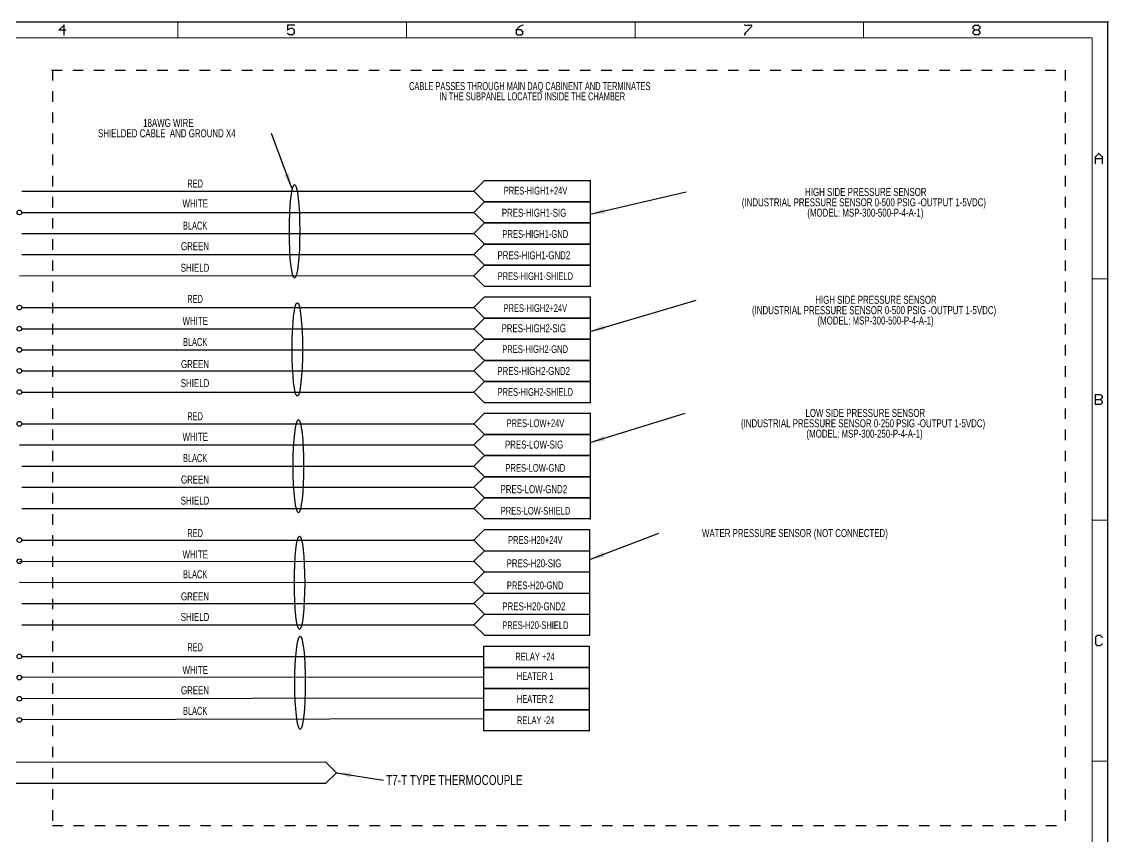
# Paper-space layout 'PRESSURE MODULE' of a CAD drawing. Header units: inches. Extents: x 0.1 to 17.7, y 0.1 to 11.8.
# Drawn here: x 7.42 to 17.7, y 4.1 to 11.8 of the extents above; entities that cross this region are included whole.
import ezdxf

# ---------------------------------------------------------------- set-up
doc = ezdxf.new("R2010")
doc.units = ezdxf.units.IN
doc.header["$MEASUREMENT"] = 0
doc.linetypes.add('DOT2', pattern=[0.025, 0, -0.025])
for name, color, linetype in [('94', 14, 'Continuous'), ('97', 94, 'Continuous'), ('TEXT', 4, 'Continuous'), ('THIN_DASHED_NEON_GREEN', 3, 'DOT2'), ('THIN_RED', 1, 'Continuous')]:
    doc.layers.add(name, color=color, linetype=linetype)
doc.styles.add('SLDTEXTSTYLE0', font='TXT', dxfattribs={"width": 0.736842})
doc.styles.add('SLDTEXTSTYLE2', font='TXT', dxfattribs={"width": 0.75})
doc.styles.add('SLDTEXTSTYLE3', font='TXT', dxfattribs={"width": 0.636842})
doc.dimstyles.new('SLDDIMSTYLE0', dxfattribs={"dimtxt": 0.18, "dimasz": 0.14, "dimexe": 0, "dimexo": 0.0625, "dimgap": 0, "dimtad": 0, "dimtih": 1, "dimtoh": 1, "dimdec": 0, "dimrnd": 1e-09, "dimzin": 0, "dimdsep": 46, "dimtxsty": 'Standard', "dimsah": 1, "dimcen": 0.09, "dimadec": 0, "dimazin": 0, "dimtfac": 0.14, "dimtdec": 0, "dimtofl": 0, "dimtmove": 0, "dimatfit": 3, "dimfxl": 0, "dimfrac": 2, "dimtolj": 1, "dimtzin": 0, "dimarcsym": 0})

# ---------------------------------------------------------------- blocks, each defined once
blk = doc.blocks.new('SW_NOTE_0_124')
at = {"layer": 'TEXT', "color": 0, "insert": (0.024, 0.049), "char_height": 0.09375, "attachment_point": 1, "style": 'SLDTEXTSTYLE2'}
blk.add_mtext('T7-T TYPE THERMOCOUPLE', dxfattribs=at)
blk = doc.blocks.new('SW_NOTE_0_127')
at = {"layer": 'TEXT', "color": 0, "attachment_point": 2, "style": 'SLDTEXTSTYLE0'}
for s, insert, char_height in [('18AWG WIRE', (-0.975, 0.137), 0.0758), ('SHIELDED CABLE  AND GROUND X4', (-0.99, 0.039), 0.07576)]:
    blk.add_mtext(s, dxfattribs=dict(at, insert=insert, char_height=char_height))
blk = doc.blocks.new('SW_NOTE_0_128')
at = {"layer": 'TEXT', "color": 0, "insert": (1.287, 0.04), "char_height": 0.07576, "attachment_point": 2, "style": 'SLDTEXTSTYLE0'}
blk.add_mtext('WATER PRESSURE SENSOR (NOT CONNECTED)', dxfattribs=at)
blk = doc.blocks.new('SW_NOTE_0_129')
at = {"layer": 'TEXT', "color": 0, "char_height": 0.07576, "attachment_point": 2, "style": 'SLDTEXTSTYLE0'}
for s, insert in [('HIGH SIDE PRESSURE SENSOR', (1.699, 0.038)), ('(INDUSTRIAL PRESSURE SENSOR 0-500 PSIG -OUTPUT 1-5VDC)', (1.681, -0.06)), ('(MODEL: MSP-300-500-P-4-A-1)', (1.695, -0.158))]:
    blk.add_mtext(s, dxfattribs=dict(at, insert=insert))
blk = doc.blocks.new('SW_NOTE_0_130')
at = {"layer": 'TEXT', "color": 0, "char_height": 0.07576, "attachment_point": 2, "style": 'SLDTEXTSTYLE0'}
for s, insert in [('HIGH SIDE PRESSURE SENSOR', (1.7, 0.041)), ('(INDUSTRIAL PRESSURE SENSOR 0-500 PSIG -OUTPUT 1-5VDC)', (1.682, -0.057)), ('(MODEL: MSP-300-500-P-4-A-1)', (1.696, -0.155))]:
    blk.add_mtext(s, dxfattribs=dict(at, insert=insert))
blk = doc.blocks.new('SW_NOTE_0_131')
at = {"layer": 'TEXT', "color": 0, "char_height": 0.07576, "attachment_point": 2, "style": 'SLDTEXTSTYLE0'}
for s, insert in [('LOW SIDE PRESSURE SENSOR', (1.703, 0.04)), ('(INDUSTRIAL PRESSURE SENSOR 0-250 PSIG -OUTPUT 1-5VDC)', (1.682, -0.058)), ('(MODEL: MSP-300-250-P-4-A-1)', (1.696, -0.156))]:
    blk.add_mtext(s, dxfattribs=dict(at, insert=insert))

psp = doc.layouts.new('PRESSURE MODULE')

# ---------------------------------------------------------------- linework, layer by layer
at = {"layer": '94', "lineweight": 25}
for p, q in [((11.7, 10.2), (11.8, 10.3)), ((11.8, 10.3), (12.8, 10.3)), ((12.8, 10.3), (12.8, 10.1)), ((11.8, 10.1), (11.7, 10.2)), ((11.7, 10), (11.8, 10.1)), ((11.8, 10.1), (12.8, 10.1)), ((12.8, 10.1), (11.8, 10.1)), ((12.8, 10.1), (12.8, 9.9)), ((11.8, 9.9), (11.7, 10)), ((11.7, 9.8), (11.8, 9.9)), ((11.8, 9.9), (12.8, 9.9)), ((12.8, 9.9), (11.8, 9.9)), ((12.8, 9.9), (12.8, 9.7)), ((11.8, 9.7), (11.7, 9.8)), ((11.7, 9.6), (11.8, 9.7)), ((12.8, 9.7), (11.8, 9.7)), ((11.8, 9.7), (12.8, 9.7)), ((12.8, 9.7), (12.8, 9.5)), ((11.8, 9.5), (11.7, 9.6)), ((11.7, 9.4), (11.8, 9.5)), ((11.8, 9.5), (12.8, 9.5)), ((12.8, 9.5), (11.8, 9.5)), ((12.801, 9.499), (12.801, 9.299)), ((11.8, 9.3), (11.7, 9.4)), ((12.8, 9.3), (11.8, 9.3)), ((11.7, 9.1), (11.8, 9.2)), ((11.8, 9.2), (12.8, 9.2)), ((12.8, 9.2), (12.8, 9)), ((11.8, 9), (11.7, 9.1)), ((11.7, 8.9), (11.8, 9)), ((11.8, 9), (12.8, 9)), ((12.8, 9), (11.8, 9)), ((12.8, 9), (12.8, 8.8)), ((11.8, 8.8), (11.7, 8.9)), ((11.7, 8.7), (11.8, 8.8)), ((11.8, 8.8), (12.8, 8.8)), ((12.8, 8.8), (11.8, 8.8)), ((12.8, 8.8), (12.8, 8.6)), ((11.8, 8.6), (11.7, 8.7)), ((11.7, 8.5), (11.8, 8.6)), ((12.8, 8.6), (11.8, 8.6)), ((11.8, 8.6), (12.8, 8.6)), ((12.8, 8.6), (12.8, 8.4)), ((11.8, 8.4), (11.7, 8.5)), ((11.7, 8.3), (11.8, 8.4)), ((11.8, 8.4), (12.8, 8.4)), ((12.8, 8.4), (11.8, 8.4)), ((12.8, 8.4), (12.8, 8.2)), ((11.8, 8.2), (11.7, 8.3)), ((12.8, 8.2), (11.8, 8.2)), ((11.7, 8), (11.8, 8.1)), ((11.8, 8.1), (12.8, 8.1)), ((12.8, 8.1), (12.8, 7.9)), ((11.8, 7.9), (11.7, 8)), ((11.7, 7.8), (11.8, 7.9)), ((11.8, 7.9), (12.8, 7.9)), ((12.8, 7.9), (11.8, 7.9)), ((12.8, 7.9), (12.8, 7.7)), ((11.8, 7.7), (11.7, 7.8)), ((11.7, 7.6), (11.8, 7.7)), ((11.8, 7.7), (12.8, 7.7)), ((12.8, 7.7), (11.8, 7.7)), ((12.8, 7.7), (12.8, 7.5)), ((11.8, 7.5), (11.7, 7.6)), ((11.7, 7.4), (11.8, 7.5)), ((12.8, 7.5), (11.8, 7.5)), ((11.8, 7.5), (12.8, 7.5)), ((12.8, 7.5), (12.8, 7.3)), ((11.8, 7.3), (11.7, 7.4)), ((11.7, 7.2), (11.8, 7.3)), ((11.8, 7.3), (12.8, 7.3)), ((12.8, 7.3), (11.8, 7.3)), ((12.8, 7.3), (12.8, 7.1)), ((11.8, 7.1), (11.7, 7.2)), ((12.8, 7.1), (11.8, 7.1)), ((11.7, 6.9), (11.8, 7)), ((11.8, 6.8), (11.7, 6.9)), ((11.7, 6.7), (11.8, 6.8)), ((11.8, 6.6), (11.7, 6.7)), ((11.7, 6.5), (11.8, 6.6)), ((11.8, 6.4), (11.7, 6.5)), ((11.7, 6.3), (11.8, 6.4)), ((11.8, 6.2), (11.7, 6.3)), ((11.7, 6.1), (11.8, 6.2)), ((11.8, 6), (11.7, 6.1))]:
    psp.add_line(p, q, dxfattribs=at)
for centre in [(7.4, 10), (7.4, 9.1), (7.4, 8.9), (7.4, 8.7), (7.4, 8.5), (7.4, 8.3), (7.4, 8), (7.4, 6.9), (7.4, 6.7), (7.4, 5.8), (7.4, 5.6), (7.4, 5.4), (7.4, 5.2)]:
    psp.add_circle(centre, 0.0224, dxfattribs=at)
at = {"layer": '94', "lineweight": 18}
for centre, radius, start, end in [((11.8, 10.3), 0.0025, 90, 270), ((11.8, 10.3), 0.0025, 315, 135), ((12.8, 10.3), 0.0025, 0, 180), ((12.8, 10.3), 0.0025, 270, 90), ((11.7, 10.2), 0.0025, 45, 225), ((11.7, 10.2), 0.0025, 135, 315), ((11.7, 10.2), 0.0015, 270, 90), ((11.8, 10.1), 0.0025, 315, 135), ((11.8, 10.1), 0.0025, 90, 270), ((11.8, 10.1), 0.0025, 90, 270), ((11.8, 10.1), 0.0025, 225, 45), ((12.8, 10.1), 0.0025, 0, 180), ((12.8, 10.1), 0.0025, 180, 0), ((12.8, 10.1), 0.0025, 270, 90), ((12.8, 10.1), 0.0025, 270, 90), ((11.7, 10), 0.0025, 45, 225), ((11.7, 10), 0.0025, 135, 315), ((11.7, 10), 0.0015, 270, 90), ((11.8, 9.9), 0.0025, 315, 135), ((11.8, 9.9), 0.0025, 90, 270), ((11.8, 9.9), 0.0025, 90, 270), ((11.8, 9.9), 0.0025, 225, 45), ((12.8, 9.9), 0.0025, 0, 180), ((12.8, 9.9), 0.0025, 180, 0), ((12.8, 9.9), 0.0025, 270, 90), ((12.8, 9.9), 0.0025, 270, 90), ((11.7, 9.8), 0.0025, 45, 225), ((11.7, 9.8), 0.0025, 135, 315), ((11.7, 9.8), 0.0015, 270, 90), ((11.8, 9.7), 0.0025, 90, 270), ((11.8, 9.7), 0.0025, 90, 270), ((11.8, 9.7), 0.0025, 315, 135), ((11.8, 9.7), 0.0025, 225, 45), ((12.8, 9.7), 0.0025, 0, 180), ((12.8, 9.7), 0.0025, 180, 0), ((12.8, 9.7), 0.0025, 270, 90), ((12.8, 9.7), 0.0025, 270, 90), ((11.7, 9.6), 0.0025, 45, 225), ((11.7, 9.6), 0.0025, 135, 315), ((11.7, 9.6), 0.0015, 270, 90), ((11.8, 9.5), 0.0025, 315, 135), ((11.8, 9.5), 0.0025, 90, 270), ((11.8, 9.5), 0.0025, 90, 270), ((11.8, 9.5), 0.0025, 225, 45), ((12.8, 9.5), 0.0025, 0, 180), ((12.8, 9.5), 0.0025, 180, 0), ((12.8, 9.5), 0.0025, 270, 90), ((12.8, 9.5), 0.0025, 270, 90), ((11.7, 9.4), 0.0025, 45, 225), ((11.7, 9.4), 0.0025, 135, 315), ((11.7, 9.4), 0.0015, 270, 90), ((11.8, 9.3), 0.0025, 90, 270), ((11.8, 9.3), 0.0025, 225, 45), ((12.8, 9.3), 0.0025, 180, 0), ((12.8, 9.3), 0.0025, 270, 90), ((11.8, 9.2), 0.0025, 90, 270), ((11.8, 9.2), 0.0025, 315, 135), ((12.8, 9.2), 0.0025, 0, 180), ((12.8, 9.2), 0.0025, 270, 90), ((11.7, 9.1), 0.0025, 45, 225), ((11.7, 9.1), 0.0025, 135, 315), ((11.7, 9.1), 0.0015, 270, 90), ((11.8, 9), 0.0025, 315, 135), ((11.8, 9), 0.0025, 90, 270), ((11.8, 9), 0.0025, 90, 270), ((11.8, 9), 0.0025, 225, 45), ((12.8, 9), 0.0025, 0, 180), ((12.8, 9), 0.0025, 180, 0), ((12.8, 9), 0.0025, 270, 90), ((12.8, 9), 0.0025, 270, 90), ((11.7, 8.9), 0.0025, 45, 225), ((11.7, 8.9), 0.0025, 135, 315), ((11.7, 8.9), 0.0015, 270, 90), ((11.8, 8.8), 0.0025, 90, 270), ((11.8, 8.8), 0.0025, 90, 270), ((11.8, 8.8), 0.0025, 315, 135), ((11.8, 8.8), 0.0025, 225, 45), ((12.8, 8.8), 0.0025, 0, 180), ((12.8, 8.8), 0.0025, 180, 0), ((12.8, 8.8), 0.0025, 270, 90), ((12.8, 8.8), 0.0025, 270, 90), ((11.7, 8.7), 0.0025, 45, 225), ((11.7, 8.7), 0.0025, 135, 315), ((11.7, 8.7), 0.0015, 270, 90), ((11.8, 8.6), 0.0025, 315, 135), ((11.8, 8.6), 0.0025, 90, 270), ((11.8, 8.6), 0.0025, 225, 45), ((11.8, 8.6), 0.0025, 90, 270), ((12.8, 8.6), 0.0025, 0, 180), ((12.8, 8.6), 0.0025, 180, 0), ((12.8, 8.6), 0.0025, 270, 90), ((12.8, 8.6), 0.0025, 270, 90), ((11.7, 8.5), 0.0025, 45, 225), ((11.7, 8.5), 0.0025, 135, 315), ((11.7, 8.5), 0.0015, 270, 90), ((11.8, 8.4), 0.0025, 315, 135), ((11.8, 8.4), 0.0025, 90, 270), ((11.8, 8.4), 0.0025, 90, 270), ((11.8, 8.4), 0.0025, 225, 45), ((12.8, 8.4), 0.0025, 0, 180), ((12.8, 8.4), 0.0025, 180, 0), ((12.8, 8.4), 0.0025, 270, 90), ((12.8, 8.4), 0.0025, 270, 90), ((11.7, 8.3), 0.0025, 45, 225), ((11.7, 8.3), 0.0025, 135, 315), ((11.7, 8.3), 0.0015, 270, 90), ((11.8, 8.2), 0.0025, 90, 270), ((11.8, 8.2), 0.0025, 225, 45), ((12.8, 8.2), 0.0025, 180, 0), ((12.8, 8.2), 0.0025, 270, 90), ((11.8, 8.1), 0.0025, 315, 135), ((11.8, 8.1), 0.0025, 90, 270), ((12.8, 8.1), 0.0025, 0, 180), ((12.8, 8.1), 0.0025, 270, 90), ((11.7, 8), 0.0025, 45, 225), ((11.7, 8), 0.0025, 135, 315), ((11.7, 8), 0.0015, 270, 90), ((11.8, 7.9), 0.0025, 90, 270), ((11.8, 7.9), 0.0025, 90, 270), ((11.8, 7.9), 0.0025, 315, 135), ((11.8, 7.9), 0.0025, 225, 45), ((12.8, 7.9), 0.0025, 0, 180), ((12.8, 7.9), 0.0025, 180, 0), ((12.8, 7.9), 0.0025, 270, 90), ((12.8, 7.9), 0.0025, 270, 90), ((11.7, 7.8), 0.0025, 45, 225), ((11.7, 7.8), 0.0025, 135, 315), ((11.7, 7.8), 0.0015, 270, 90), ((11.8, 7.7), 0.0025, 90, 270), ((11.8, 7.7), 0.0025, 90, 270), ((11.8, 7.7), 0.0025, 315, 135), ((11.8, 7.7), 0.0025, 225, 45), ((12.8, 7.7), 0.0025, 0, 180), ((12.8, 7.7), 0.0025, 180, 0), ((12.8, 7.7), 0.0025, 270, 90), ((12.8, 7.7), 0.0025, 270, 90), ((11.7, 7.6), 0.0025, 45, 225), ((11.7, 7.6), 0.0025, 135, 315), ((11.7, 7.6), 0.0015, 270, 90), ((11.7, 7.4), 0.0025, 45, 225), ((11.8, 7.5), 0.0025, 90, 270), ((11.8, 7.5), 0.0025, 90, 270), ((11.8, 7.5), 0.0025, 315, 135), ((11.8, 7.5), 0.0025, 225, 45), ((12.8, 7.5), 0.0025, 0, 180), ((12.8, 7.5), 0.0025, 180, 0), ((12.8, 7.5), 0.0025, 270, 90), ((12.8, 7.5), 0.0025, 270, 90), ((11.7, 7.4), 0.0025, 135, 315), ((11.7, 7.4), 0.0015, 270, 90), ((11.8, 7.3), 0.0025, 90, 270), ((11.8, 7.3), 0.0025, 90, 270), ((11.8, 7.3), 0.0025, 315, 135), ((11.8, 7.3), 0.0025, 225, 45), ((12.8, 7.3), 0.0025, 0, 180), ((12.8, 7.3), 0.0025, 180, 0), ((12.8, 7.3), 0.0025, 270, 90), ((12.8, 7.3), 0.0025, 270, 90), ((11.7, 7.2), 0.0025, 45, 225), ((11.7, 7.2), 0.0025, 135, 315), ((11.7, 7.2), 0.0015, 270, 90), ((11.8, 7.1), 0.0025, 90, 270), ((11.8, 7.1), 0.0025, 225, 45), ((12.8, 7.1), 0.0025, 180, 0), ((12.8, 7.1), 0.0025, 270, 90), ((11.7, 6.9), 0.0025, 45, 225), ((11.7, 6.9), 0.0025, 135, 315), ((11.7, 6.9), 0.0015, 270, 90), ((11.7, 6.7), 0.0025, 45, 225), ((11.7, 6.7), 0.0025, 135, 315), ((11.7, 6.7), 0.0015, 270, 90), ((11.7, 6.5), 0.0025, 45, 225), ((11.7, 6.5), 0.0025, 135, 315), ((11.7, 6.5), 0.0015, 270, 90), ((11.7, 6.3), 0.0025, 45, 225), ((11.7, 6.3), 0.0025, 135, 315), ((11.7, 6.3), 0.0015, 270, 90), ((11.7, 6.1), 0.0025, 45, 225), ((11.7, 6.1), 0.0025, 135, 315), ((11.7, 6.1), 0.0015, 270, 90)]:
    psp.add_arc(centre, radius, start, end, dxfattribs=at)
at = {"layer": '97', "lineweight": 25}
for p, q in [((17.7, 11.8), (0.1, 11.8)), ((7.823, 11.772), (7.775, 11.725)), ((7.775, 11.725), (7.839, 11.725)), ((7.823, 11.678), (7.823, 11.772)), ((10.001, 11.772), (9.938, 11.772)), ((9.938, 11.772), (9.938, 11.725)), ((9.938, 11.725), (9.97, 11.741)), ((9.97, 11.741), (9.985, 11.741)), ((9.985, 11.741), (10.001, 11.725)), ((10.001, 11.725), (10.001, 11.693)), ((12.132, 11.757), (12.1, 11.725)), ((12.1, 11.725), (12.1, 11.693)), ((12.148, 11.725), (12.1, 11.725)), ((12.164, 11.772), (12.132, 11.757)), ((12.164, 11.709), (12.148, 11.725)), ((14.263, 11.772), (14.326, 11.772)), ((14.326, 11.757), (14.263, 11.693)), ((14.326, 11.772), (14.326, 11.757)), ((16.425, 11.757), (16.441, 11.772)), ((16.425, 11.741), (16.425, 11.757)), ((16.441, 11.725), (16.425, 11.741)), ((16.425, 11.709), (16.441, 11.725)), ((16.441, 11.772), (16.473, 11.772)), ((16.441, 11.725), (16.473, 11.725)), ((16.473, 11.772), (16.489, 11.757)), ((16.489, 11.741), (16.473, 11.725)), ((16.473, 11.725), (16.489, 11.709)), ((16.489, 11.757), (16.489, 11.741)), ((17.7, 0.1), (17.7, 11.8)), ((9.954, 11.678), (9.938, 11.693)), ((9.985, 11.678), (9.954, 11.678)), ((10.001, 11.693), (9.985, 11.678)), ((12.1, 11.693), (12.116, 11.678)), ((12.116, 11.678), (12.148, 11.678)), ((12.148, 11.678), (12.164, 11.693)), ((12.164, 11.693), (12.164, 11.709)), ((14.263, 11.693), (14.263, 11.678)), ((16.425, 11.693), (16.425, 11.709)), ((16.441, 11.678), (16.425, 11.693)), ((16.473, 11.678), (16.441, 11.678)), ((16.489, 11.693), (16.473, 11.678)), ((16.489, 11.709), (16.489, 11.693)), ((17.582, 10.526), (17.613, 10.557)), ((17.582, 10.463), (17.582, 10.526)), ((17.582, 10.51), (17.645, 10.51)), ((17.613, 10.557), (17.645, 10.526)), ((17.645, 10.526), (17.645, 10.463)), ((17.582, 8.183), (17.582, 8.277)), ((17.582, 8.277), (17.629, 8.277)), ((17.582, 8.23), (17.629, 8.23)), ((17.629, 8.277), (17.645, 8.262)), ((17.645, 8.246), (17.629, 8.23)), ((17.629, 8.23), (17.645, 8.214)), ((17.645, 8.262), (17.645, 8.246)), ((17.629, 8.183), (17.582, 8.183)), ((17.645, 8.198), (17.629, 8.183)), ((17.645, 8.214), (17.645, 8.198)), ((17.597, 5.997), (17.582, 5.982)), ((17.582, 5.982), (17.582, 5.918)), ((17.629, 5.997), (17.597, 5.997)), ((17.645, 5.982), (17.629, 5.997)), ((17.582, 5.918), (17.597, 5.903)), ((17.597, 5.903), (17.629, 5.903)), ((17.629, 5.903), (17.645, 5.918))]:
    psp.add_line(p, q, dxfattribs=at)
at = {"layer": '97', "lineweight": 18}
for p, q in [((8.9, 11.8), (8.9, 11.65)), ((11.062, 11.8), (11.062, 11.65)), ((13.225, 11.8), (13.225, 11.65)), ((15.387, 11.8), (15.387, 11.65)), ((17.55, 11.65), (0.25, 11.65)), ((17.55, 0.25), (17.55, 11.65)), ((17.7, 9.37), (17.55, 9.37)), ((17.7, 7.09), (17.55, 7.09)), ((17.7, 4.81), (17.55, 4.81))]:
    psp.add_line(p, q, dxfattribs=at)
for centre, radius, start, end in [((7.775, 11.725), 0.002, 90, 270), ((7.775, 11.725), 0.002, 134.9899, 314.9899), ((7.823, 11.772), 0.002, 0, 180), ((7.823, 11.772), 0.002, 315.0101, 135.0101), ((7.839, 11.725), 0.002, 270, 90), ((8.9, 11.8), 0.000984, 0, 180), ((9.938, 11.772), 0.002, 90, 270), ((9.938, 11.772), 0.002, 0, 180), ((9.938, 11.725), 0.002, 116.5586, 296.5586), ((9.938, 11.725), 0.002, 180, 0), ((9.97, 11.741), 0.002, 90, 270), ((9.97, 11.741), 0.002, 296.5715, 116.5715), ((9.985, 11.741), 0.002, 45, 225), ((9.985, 11.741), 0.002, 270, 90), ((10.001, 11.725), 0.002, 0, 180), ((10.001, 11.725), 0.002, 225, 45), ((10.001, 11.772), 0.002, 270, 90), ((11.062, 11.8), 0.000984, 0, 180), ((12.1, 11.725), 0.002, 0, 180), ((12.1, 11.725), 0.002, 90, 270), ((12.1, 11.725), 0.002, 134.9899, 314.9899), ((12.132, 11.757), 0.002, 116.5651, 296.5651), ((12.132, 11.757), 0.002, 315, 135), ((12.148, 11.725), 0.002, 45, 225), ((12.148, 11.725), 0.002, 270, 90), ((12.164, 11.772), 0.002, 296.5651, 116.5651), ((13.225, 11.8), 0.000984, 0, 180), ((14.263, 11.772), 0.002, 90, 270), ((14.326, 11.772), 0.002, 0, 180), ((14.326, 11.757), 0.002, 180, 0), ((14.326, 11.757), 0.002, 315.0101, 135.0101), ((14.326, 11.772), 0.002, 270, 90), ((15.387, 11.8), 0.000984, 0, 180), ((16.425, 11.757), 0.002, 0, 180), ((16.425, 11.757), 0.002, 135, 315), ((16.425, 11.741), 0.002, 45.0101, 225.0101), ((16.425, 11.741), 0.002, 180, 0), ((16.441, 11.772), 0.002, 90, 270), ((16.441, 11.725), 0.002, 90, 270), ((16.441, 11.772), 0.002, 315, 135), ((16.441, 11.725), 0.002, 314.9899, 134.9899), ((16.441, 11.725), 0.002, 225.0101, 45.0101), ((16.473, 11.772), 0.002, 44.9899, 224.9899), ((16.473, 11.725), 0.002, 45, 225), ((16.473, 11.725), 0.002, 135, 315), ((16.473, 11.772), 0.002, 270, 90), ((16.473, 11.725), 0.002, 270, 90), ((16.489, 11.757), 0.002, 0, 180), ((16.489, 11.757), 0.002, 224.9899, 44.9899), ((16.489, 11.741), 0.002, 315, 135), ((16.489, 11.741), 0.002, 180, 0), ((7.823, 11.678), 0.002, 180, 0), ((8.9, 11.65), 0.000984, 180, 0), ((9.938, 11.693), 0.002, 45, 225), ((9.954, 11.678), 0.002, 90, 270), ((9.954, 11.678), 0.002, 225, 45), ((9.985, 11.678), 0.002, 135.0101, 315.0101), ((9.985, 11.678), 0.002, 270, 90), ((10.001, 11.693), 0.002, 180, 0), ((10.001, 11.693), 0.002, 315.0101, 135.0101), ((11.062, 11.65), 0.000984, 180, 0), ((12.1, 11.693), 0.002, 45, 225), ((12.1, 11.693), 0.002, 180, 0), ((12.116, 11.678), 0.002, 90, 270), ((12.116, 11.678), 0.002, 225, 45), ((12.148, 11.678), 0.002, 135.0101, 315.0101), ((12.148, 11.678), 0.002, 270, 90), ((12.164, 11.709), 0.002, 0, 180), ((12.164, 11.709), 0.002, 224.9899, 44.9899), ((12.164, 11.693), 0.002, 315.0101, 135.0101), ((12.164, 11.693), 0.002, 180, 0), ((13.225, 11.65), 0.000984, 180, 0), ((14.263, 11.693), 0.002, 135, 315), ((14.263, 11.693), 0.002, 0, 180), ((14.263, 11.678), 0.002, 180, 0), ((15.387, 11.65), 0.000984, 180, 0), ((16.425, 11.709), 0.002, 0, 180), ((16.425, 11.709), 0.002, 135, 315), ((16.425, 11.693), 0.002, 45, 225), ((16.425, 11.693), 0.002, 180, 0), ((16.441, 11.678), 0.002, 90, 270), ((16.441, 11.678), 0.002, 225, 45), ((16.473, 11.678), 0.002, 135.0101, 315.0101), ((16.473, 11.678), 0.002, 270, 90), ((16.489, 11.709), 0.002, 224.9899, 44.9899), ((16.489, 11.709), 0.002, 0, 180), ((16.489, 11.693), 0.002, 315.0101, 135.0101), ((16.489, 11.693), 0.002, 180, 0), ((17.55, 11.65), 0.000984, 0, 180), ((17.55, 11.65), 0.000984, 270, 90), ((17.582, 10.526), 0.002, 0, 180), ((17.582, 10.526), 0.002, 134.9899, 314.9899), ((17.582, 10.51), 0.002, 90, 270), ((17.613, 10.557), 0.002, 45, 225), ((17.613, 10.557), 0.002, 315, 135), ((17.645, 10.526), 0.002, 0, 180), ((17.645, 10.526), 0.002, 225, 45), ((17.645, 10.51), 0.002, 270, 90), ((17.582, 10.463), 0.002, 180, 0), ((17.645, 10.463), 0.002, 180, 0), ((17.55, 9.37), 0.000984, 90, 270), ((17.7, 9.37), 0.000984, 270, 90), ((17.582, 8.277), 0.002, 0, 180), ((17.582, 8.277), 0.002, 90, 270), ((17.582, 8.23), 0.002, 90, 270), ((17.629, 8.277), 0.002, 44.9899, 224.9899), ((17.629, 8.23), 0.002, 45, 225), ((17.629, 8.23), 0.002, 135, 315), ((17.629, 8.277), 0.002, 270, 90), ((17.629, 8.23), 0.002, 270, 90), ((17.645, 8.262), 0.002, 0, 180), ((17.645, 8.246), 0.002, 180, 0), ((17.645, 8.262), 0.002, 224.9899, 44.9899), ((17.645, 8.246), 0.002, 315, 135), ((17.582, 8.183), 0.002, 90, 270), ((17.582, 8.183), 0.002, 180, 0), ((17.629, 8.183), 0.002, 135.0101, 315.0101), ((17.629, 8.183), 0.002, 270, 90), ((17.645, 8.214), 0.002, 0, 180), ((17.645, 8.198), 0.002, 180, 0), ((17.645, 8.214), 0.002, 224.9899, 44.9899), ((17.645, 8.198), 0.002, 315.0101, 135.0101), ((17.55, 7.09), 0.000984, 90, 270), ((17.7, 7.09), 0.000984, 270, 90), ((17.582, 5.982), 0.002, 0, 180), ((17.582, 5.982), 0.002, 135, 315), ((17.597, 5.997), 0.002, 90, 270), ((17.597, 5.997), 0.002, 315, 135), ((17.629, 5.997), 0.002, 44.9899, 224.9899), ((17.629, 5.997), 0.002, 270, 90), ((17.645, 5.982), 0.002, 224.9899, 44.9899), ((17.582, 5.918), 0.002, 45, 225), ((17.582, 5.918), 0.002, 180, 0), ((17.597, 5.903), 0.002, 90, 270), ((17.597, 5.903), 0.002, 225, 45), ((17.629, 5.903), 0.002, 135.0101, 315.0101), ((17.629, 5.903), 0.002, 270, 90), ((17.645, 5.918), 0.002, 315.0101, 135.0101), ((17.55, 4.81), 0.000984, 90, 270), ((17.7, 4.81), 0.000984, 270, 90)]:
    psp.add_arc(centre, radius, start, end, dxfattribs=at)
at = {"layer": '97', "lineweight": 25}
for start, end in [(0, 180), (270, 90)]:
    psp.add_arc((17.7, 11.8), 0.00295, start, end, dxfattribs=at)
at = {"layer": 'TEXT', "lineweight": 18}
for start, end in [(135, 315), (270, 90)]:
    psp.add_arc((8, 8.3), 0.0015, start, end, dxfattribs=at)
at = {"layer": 'TEXT'}
for centre in [(10.004, 9.821), (10.03, 8.704), (10.04, 7.6), (10.051, 6.497), (10.056, 5.551)]:
    psp.add_ellipse(centre, major_axis=(0, 0.442), ratio=0.111111, dxfattribs=at)
at = {"layer": 'THIN_DASHED_NEON_GREEN'}
for p, q in [((7.705, 11.346), (17.294, 11.346)), ((7.713, 11.346), (7.713, 4.2)), ((17.294, 11.346), (17.294, 4.2)), ((7.713, 4.2), (17.294, 4.2))]:
    psp.add_line(p, q, dxfattribs=at)
at = {"layer": 'THIN_RED'}
for p, q in [((7.422, 10.2), (11.7, 10.2)), ((7.422, 10), (11.7, 10)), ((7.422, 9.8), (11.7, 9.8)), ((7.422, 9.6), (11.698, 9.602)), ((7.4, 9.4), (11.698, 9.402)), ((7.422, 9.1), (11.7, 9.1)), ((7.422, 8.9), (11.7, 8.9)), ((7.422, 8.7), (11.7, 8.7)), ((7.422, 8.5), (11.7, 8.5)), ((7.422, 8.3), (11.7, 8.3)), ((7.422, 8), (11.7, 8)), ((7.4, 7.8), (11.7, 7.8)), ((7.422, 7.6), (11.7, 7.6)), ((7.422, 7.4), (11.7, 7.4)), ((7.422, 7.2), (11.7, 7.2)), ((11.8, 7), (12.799, 7)), ((12.799, 6), (12.799, 7)), ((7.422, 6.9), (11.7, 6.9)), ((11.8, 6.8), (12.799, 6.8)), ((7.4, 6.698), (11.7, 6.7)), ((11.8, 6.6), (12.799, 6.6)), ((7.4, 6.503), (11.7, 6.5)), ((11.8, 6.4), (12.799, 6.4)), ((7.422, 6.3), (11.7, 6.3)), ((11.8, 6.2), (12.799, 6.2)), ((7.422, 6.1), (11.7, 6.1)), ((11.8, 6), (12.799, 6)), ((11.79, 5.896), (11.79, 5.096)), ((7.422, 5.8), (11.79, 5.8)), ((11.79, 5.605), (7.422, 5.6)), ((11.79, 5.405), (7.422, 5.4)), ((11.79, 5.211), (7.422, 5.2)), ((2.5, 4.8), (10.298, 4.802)), ((10.298, 4.802), (10.4, 4.7)), ((10.3, 4.6), (10.4, 4.7)), ((2.5, 4.6), (10.3, 4.6))]:
    psp.add_line(p, q, dxfattribs=at)
at = {"layer": 'THIN_RED', "lineweight": 25}
for p, q in [((11.79, 5.896), (12.79, 5.896)), ((12.79, 5.896), (12.79, 5.696)), ((12.79, 5.696), (11.79, 5.696)), ((11.79, 5.696), (12.79, 5.696)), ((12.79, 5.696), (12.79, 5.496)), ((11.79, 5.496), (12.79, 5.496)), ((12.79, 5.496), (11.79, 5.496)), ((12.79, 5.496), (12.79, 5.296)), ((12.79, 5.296), (11.79, 5.296)), ((11.79, 5.296), (12.79, 5.296)), ((12.79, 5.296), (12.79, 5.096)), ((12.79, 5.096), (11.79, 5.096))]:
    psp.add_line(p, q, dxfattribs=at)
at = {"layer": 'THIN_RED', "lineweight": 18}
for centre, start, end in [((12.79, 5.896), 0, 180), ((12.79, 5.896), 270, 90), ((12.79, 5.696), 0, 180), ((12.79, 5.696), 180, 0), ((12.79, 5.696), 270, 90), ((12.79, 5.696), 270, 90), ((12.79, 5.496), 0, 180), ((12.79, 5.496), 180, 0), ((12.79, 5.496), 270, 90), ((12.79, 5.496), 270, 90), ((12.79, 5.296), 0, 180), ((12.79, 5.296), 180, 0), ((12.79, 5.296), 270, 90), ((12.79, 5.296), 270, 90), ((12.79, 5.096), 180, 0), ((12.79, 5.096), 270, 90)]:
    psp.add_arc(centre, 0.0025, start, end, dxfattribs=at)

# ---------------------------------------------------------------- block references
at = {"layer": 'TEXT'}
for name, p in [('SW_NOTE_0_127', (9.785, 10.747)), ('SW_NOTE_0_129', (13.71, 10.193)), ('SW_NOTE_0_130', (13.805, 9.17)), ('SW_NOTE_0_131', (13.701, 8.101)), ('SW_NOTE_0_128', (13.451, 6.965)), ('SW_NOTE_0_124', (10.846, 4.629))]:
    psp.add_blockref(name, p, dxfattribs=at)

# ---------------------------------------------------------------- texts
at = {"layer": 'TEXT', "attachment_point": 2}
for s, insert, char_height, style in [('CABLE PASSES THROUGH MAIN DAQ CABINENT AND TERMINATES', (12.229, 11.232), 0.07576, 'SLDTEXTSTYLE3'), ('IN THE SUBPANEL LOCATED INSIDE THE CHAMBER', (12.253, 11.135), 0.07576, 'SLDTEXTSTYLE3'), ('RED', (9.063, 10.31), 0.0758, 'SLDTEXTSTYLE3'), ('PRES-HIGH1+24V', (12.284, 10.242), 0.07292, 'SLDTEXTSTYLE3'), ('WHITE', (9.064, 10.122), 0.0758, 'SLDTEXTSTYLE0'), ('PRES-HIGH1-SIG', (12.27, 10.034), 0.07576, 'SLDTEXTSTYLE0'), ('BLACK', (9.063, 9.912), 0.0758, 'SLDTEXTSTYLE3'), ('PRES-HIGH1-GND', (12.282, 9.832), 0.07292, 'SLDTEXTSTYLE0'), ('GREEN', (9.062, 9.718), 0.0758, 'SLDTEXTSTYLE0'), ('PRES-HIGH1-GND2', (12.268, 9.632), 0.07576, 'SLDTEXTSTYLE0'), ('SHIELD', (9.062, 9.514), 0.0758, 'SLDTEXTSTYLE0'), ('PRES-HIGH1-SHIELD', (12.282, 9.433), 0.07292, 'SLDTEXTSTYLE3'), ('RED', (9.063, 9.219), 0.0758, 'SLDTEXTSTYLE3'), ('PRES-HIGH2+24V', (12.282, 9.131), 0.07292, 'SLDTEXTSTYLE3'), ('WHITE', (9.064, 9.012), 0.0758, 'SLDTEXTSTYLE0'), ('PRES-HIGH2-SIG', (12.267, 8.942), 0.07576, 'SLDTEXTSTYLE0'), ('BLACK', (9.063, 8.812), 0.0758, 'SLDTEXTSTYLE3'), ('PRES-HIGH2-GND', (12.28, 8.743), 0.07292, 'SLDTEXTSTYLE0'), ('GREEN', (9.062, 8.603), 0.0758, 'SLDTEXTSTYLE0'), ('PRES-HIGH2-GND2', (12.266, 8.538), 0.07576, 'SLDTEXTSTYLE0'), ('SHIELD', (9.062, 8.423), 0.0758, 'SLDTEXTSTYLE0'), ('PRES-HIGH2-SHIELD', (12.282, 8.338), 0.07292, 'SLDTEXTSTYLE3'), ('RED', (9.063, 8.11), 0.0758, 'SLDTEXTSTYLE3'), ('PRES-LOW+24V', (12.283, 8.042), 0.07292, 'SLDTEXTSTYLE3'), ('WHITE', (9.064, 7.915), 0.0758, 'SLDTEXTSTYLE0'), ('PRES-LOW-SIG', (12.27, 7.842), 0.07576, 'SLDTEXTSTYLE0'), ('BLACK', (9.063, 7.714), 0.0758, 'SLDTEXTSTYLE3'), ('PRES-LOW-GND', (12.282, 7.62), 0.07292, 'SLDTEXTSTYLE0'), ('GREEN', (9.062, 7.511), 0.0758, 'SLDTEXTSTYLE0'), ('PRES-LOW-GND2', (12.268, 7.42), 0.07576, 'SLDTEXTSTYLE0'), ('SHIELD', (9.062, 7.312), 0.0758, 'SLDTEXTSTYLE0'), ('PRES-LOW-SHIELD', (12.284, 7.214), 0.07292, 'SLDTEXTSTYLE3'), ('RED', (9.063, 7.005), 0.0758, 'SLDTEXTSTYLE3'), ('PRES-H20+24V', (12.282, 6.938), 0.07292, 'SLDTEXTSTYLE3'), ('WHITE', (9.064, 6.803), 0.0758, 'SLDTEXTSTYLE0'), ('PRES-H20-SIG', (12.269, 6.719), 0.07576, 'SLDTEXTSTYLE0'), ('BLACK', (9.063, 6.615), 0.0758, 'SLDTEXTSTYLE3'), ('PRES-H20-GND', (12.28, 6.509), 0.07292, 'SLDTEXTSTYLE0'), ('GREEN', (9.062, 6.406), 0.0758, 'SLDTEXTSTYLE0'), ('PRES-H20-GND2', (12.268, 6.312), 0.07576, 'SLDTEXTSTYLE0'), ('SHIELD', (9.062, 6.211), 0.0758, 'SLDTEXTSTYLE0'), ('PRES-H20-SHIELD', (12.282, 6.132), 0.07292, 'SLDTEXTSTYLE3'), ('RED', (9.063, 5.925), 0.0758, 'SLDTEXTSTYLE3'), ('RELAY +24', (12.279, 5.835), 0.0729, 'SLDTEXTSTYLE3'), ('WHITE', (9.064, 5.71), 0.0758, 'SLDTEXTSTYLE0'), ('HEATER 1', (12.28, 5.651), 0.0729, 'SLDTEXTSTYLE3'), ('GREEN', (9.062, 5.518), 0.0758, 'SLDTEXTSTYLE0'), ('HEATER 2', (12.28, 5.434), 0.0729, 'SLDTEXTSTYLE3'), ('BLACK', (9.063, 5.323), 0.0758, 'SLDTEXTSTYLE3'), ('RELAY -24', (12.285, 5.233), 0.0729, 'SLDTEXTSTYLE3')]:
    psp.add_mtext(s, dxfattribs=dict(at, insert=insert, char_height=char_height, style=style))

# ---------------------------------------------------------------- leaders
at = {"layer": 'TEXT'}
for points in [[(9.977, 10.228), (9.785, 10.747)], [(12.8, 9.982), (13.71, 10.193)], [(12.8, 8.872), (13.805, 9.17)], [(12.8, 7.822), (13.701, 8.101)], [(12.799, 6.716), (13.451, 6.965)], [(10.4, 4.7), (10.846, 4.629)]]:
    psp.add_leader(points, dimstyle='SLDDIMSTYLE0', dxfattribs=at)

doc.saveas('drawing.dxf')
